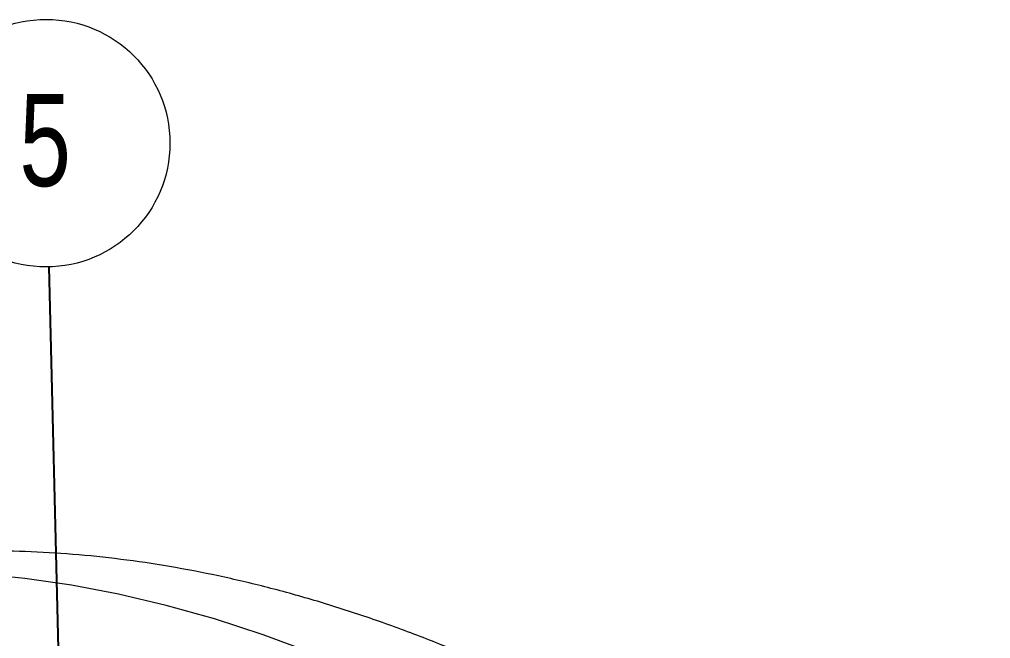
# Model space of a CAD drawing. Header units: millimetres. Extents: x 15 to 415, y 5 to 292.
# Drawn here: x 126.34 to 163.17, y 158.68 to 182.18 of the extents above; entities that cross this region are included whole.
import ezdxf

# ---------------------------------------------------------------- set-up
doc = ezdxf.new("R2010")
doc.units = ezdxf.units.MM
doc.styles.add('SLDTEXTSTYLE0', font='TXT', dxfattribs={"width": 0.75})
doc.dimstyles.new('SLDDIMSTYLE0', dxfattribs={"dimtxt": 0.18, "dimasz": 3.302, "dimexe": 0, "dimexo": 0.0625, "dimgap": 0, "dimtad": 0, "dimtih": 1, "dimtoh": 1, "dimdec": 0, "dimrnd": 1e-09, "dimzin": 0, "dimdsep": 46, "dimtxsty": 'Standard', "dimsah": 1, "dimcen": 0.09, "dimadec": 0, "dimazin": 0, "dimtfac": 3.302, "dimtdec": 0, "dimtofl": 0, "dimtmove": 0, "dimatfit": 3, "dimfxl": 1, "dimfrac": 2, "dimtolj": 1, "dimtzin": 0, "dimarcsym": 0})

# ---------------------------------------------------------------- blocks, each defined once
blk = doc.blocks.new('SW_NOTE_2')
at = {"color": 0, "linetype": 'Continuous', "lineweight": 0}
blk.add_circle((-0.117, 4.696), 4.697, dxfattribs=at)
at = {"color": 0, "linetype": 'Continuous', "lineweight": 0, "insert": (-0.152, 6.567), "char_height": 3.5, "attachment_point": 2, "style": 'SLDTEXTSTYLE0'}
blk.add_mtext('5', dxfattribs=at)

msp = doc.modelspace()

# ---------------------------------------------------------------- linework, layer by layer
at = {"color": 7, "linetype": 'Continuous', "lineweight": 15, "flags": 128}
msp.add_lwpolyline([(163.45, 140.424), (161.662, 142.146), (159.854, 143.806), (158.027, 145.401), (156.185, 146.93), (154.33, 148.389), (152.463, 149.777), (150.589, 151.093), (148.708, 152.335), (146.824, 153.501), (144.938, 154.589), (143.054, 155.599), (141.173, 156.529), (139.298, 157.377), (137.432, 158.143), (135.577, 158.826), (133.735, 159.425), (131.908, 159.939), (130.1, 160.367), (128.312, 160.709), (126.546, 160.964), (124.805, 161.132)], dxfattribs=at)
at = {"color": 7, "linetype": 'Continuous', "lineweight": 15}
msp.add_open_spline([(181.802, 123.995), (181.554, 124.36), (180.84, 125.409), (179.63, 127.116), (178.163, 129.102), (176.659, 131.049), (175.122, 132.955), (173.551, 134.819), (171.949, 136.638), (170.317, 138.41), (168.656, 140.133), (166.969, 141.805), (165.256, 143.425), (163.519, 144.99), (161.76, 146.498), (159.98, 147.948), (158.181, 149.337), (156.364, 150.665), (154.532, 151.928), (152.685, 153.125), (150.826, 154.254), (148.956, 155.313), (147.077, 156.301), (145.193, 157.216), (143.304, 158.055), (141.413, 158.818), (139.524, 159.502), (137.638, 160.106), (135.759, 160.629), (133.889, 161.069), (132.031, 161.427), (130.189, 161.7), (128.366, 161.89), (126.564, 161.995), (124.787, 162.017), (123.036, 161.956), (121.315, 161.813), (119.626, 161.588), (117.971, 161.283), (116.384, 160.907), (115.279, 160.587), (114.712, 160.404), (114.635, 160.38)], degree=3, knots=[0, 0, 0, 0, 0.013867, 0.039875, 0.065894, 0.091926, 0.117973, 0.144037, 0.170121, 0.196226, 0.222355, 0.248509, 0.27469, 0.3009, 0.327139, 0.353408, 0.379706, 0.406034, 0.43239, 0.45877, 0.485172, 0.51159, 0.538016, 0.56444, 0.590848, 0.617228, 0.643563, 0.669835, 0.696024, 0.722109, 0.748071, 0.773887, 0.799541, 0.825015, 0.850298, 0.875382, 0.900264, 0.924948, 0.94944, 0.973753, 0.996459, 1, 1, 1, 1], dxfattribs=at)

# ---------------------------------------------------------------- block references
at = {"color": 7, "linetype": 'Continuous', "lineweight": 0}
msp.add_blockref('SW_NOTE_2', (127.467, 172.785), dxfattribs=at)

# ---------------------------------------------------------------- leaders
for points in [[(128.016, 150.679), (127.467, 172.785)], [(159.397, 133.229), (204.668, 167.212)]]:
    msp.add_leader(points, dimstyle='SLDDIMSTYLE0', dxfattribs=at)

doc.saveas('drawing.dxf')
